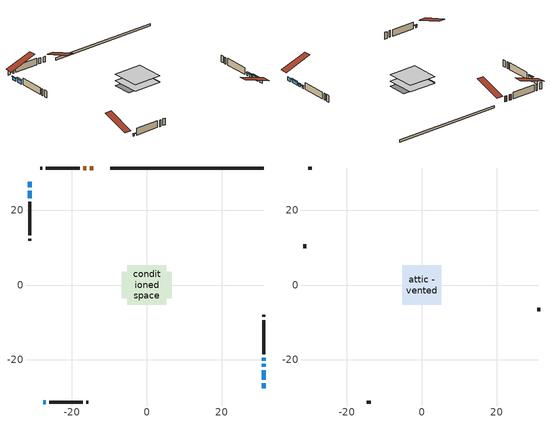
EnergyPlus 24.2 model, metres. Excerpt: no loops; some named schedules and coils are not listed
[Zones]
conditioned space
 floor adiabatic (Floor2 construction): -4.87,-4.87 -4.87,4.87 4.87,4.87 4.87,-4.87 z0.36
 floor adiabatic (AdiabaticFloorConstruction): -5.25,-5.25 -5.25,5.25 5.25,5.25 5.25,-5.25 z0.36
 floor foundation (Slab1 construction): -6.72,-3.53 -6.72,3.53 6.72,3.53 6.72,-3.53 z-0.48
 wall outside (AdiabaticWallConstruction 1): -14.33,31.23 -15.2,31.23 / -16.13,31.23 -16.97,31.23 z0.36:2.39
 wall outside (AdiabaticWallConstruction): 31.23,-27.6 31.23,-26.26 z0.36:1.58; 31.23,-25.34 31.23,-22.8 z0.36:1.66; 31.23,-21.87 31.23,-21.08 z0.36:1.33; 31.23,-20.16 31.23,-19.39 z0.36:1.2; -27.6,-31.23 -26.99,-31.23 z0.36:1.12; -31.23,27.6 -31.23,26.03 z0.36:1.38; -31.23,25.1 -31.23,23.2 z0.36:1.83
 wall outside (Wall1 construction): -17.9,31.23 -26.92,31.23 / -26.06,-31.23 -17.04,-31.23 / -31.23,22.27 -31.23,13.25 / 31.23,-18.46 31.23,-9.44 z0.36:2.8
 wall outside (Wall2 construction): -27.85,31.23 -28.36,31.23 / -16.11,-31.23 -15.6,-31.23 / -31.23,12.32 -31.23,11.81 / 31.23,-8.51 31.23,-8 z0.36:2.8
 wall foundation (FoundationWall1 construction): 31.23,31.23 -9.78,31.23 z-0.48:0.36
 window (WindowConstruction 6): 31.23,-27.6 31.23,-26.27 z0.36:1.58
 window (WindowConstruction): 31.23,-25.34 31.23,-22.8 z0.36:1.66
 window (WindowConstruction 1): 31.23,-21.87 31.23,-21.08 z0.36:1.33
 window (WindowConstruction 2): 31.23,-20.15 31.23,-19.39 z0.36:1.2
 window (WindowConstruction 3): -27.6,-31.23 -26.99,-31.23 z0.36:1.12
 window (WindowConstruction 4): -31.23,27.6 -31.23,26.03 z0.36:1.37
 window (WindowConstruction 5): -31.23,25.1 -31.23,23.2 z0.36:1.83
 door (Door): -14.33,31.23 -15.2,31.23 z0.36:2.39
 door (Door 1): -16.13,31.23 -16.97,31.23 z0.36:2.39
 ceiling adiabatic (AdiabaticFloorConstruction): 5.25,-5.25 5.25,5.25 -5.25,5.25 -5.25,-5.25 z0.36
attic - vented
 floor to conditioned space (Floor1 construction Reversed): -5.25,-5.25 -5.25,5.25 5.25,5.25 5.25,-5.25 z2.8
 wall outside (Wall3 construction): -29.29,31.23 -30.3,31.23 / -14.67,-31.23 -13.67,-31.23 / -31.23,10.88 -31.23,9.87 / 31.23,-7.07 31.23,-6.07 z0.36:2.8
 roof outside (Roof1 construction): -13.4,31.23,2.8 -13.4,21,6.21 -10.7,21,6.21 -10.7,31.23,2.8; -28.53,-31.23,2.8 -28.53,-21,6.21 -31.23,-21,6.21 -31.23,-31.23,2.8; -31.23,28.53,2.8 -21,28.53,6.21 -21,31.23,6.21 -31.23,31.23,2.8; 31.23,-28.53,2.8 21,-28.53,6.21 21,-31.23,6.21 31.23,-31.23,2.8
shading: 31.23,-22.6 31.23,-25.54 31.64,-25.54 31.64,-22.6 z1.86; 31.23,-20.88 31.23,-22.07 31.64,-22.07 31.64,-20.88 z1.53; 31.23,-19.19 31.23,-20.35 31.64,-20.35 31.64,-19.19 z1.4; -26.79,-31.23 -27.8,-31.23 -27.8,-31.64 -26.79,-31.64 z1.32; -31.23,25.83 -31.23,27.8 -31.64,27.8 -31.64,25.83 z1.58; -31.23,22.99 -31.23,25.3 -31.64,25.3 -31.64,22.99 z2.03
[Building]
Building 1: Terrain=Suburbs
[Site:Location]
Erieau AUT_ON: Latitude {deg}=42.25; Longitude {deg}=-81.9; Time Zone {hr}=-5; Elevation {m}=178; Keep Site Location Information=Yes
[Site:GroundTemperature:Shallow]
5.2292, 3.30147, 3.1471, 4.0619, 7.73432, 11.3896, 14.5586, 16.5661, 16.7366, 15.1039, 12.0157, 8.47254
[Site:WaterMainsTemperature]
Calculation Method=Schedule; Temperature Schedule=mains temperature schedule
[Material] Roughness=Rough; Thermal Absorptance=0.9
Name | Thickness {m} | Conductivity {W/m-K} | Density {kg/m3} | Specific Heat {J/kg-K} | Solar Absorptance | Visible Absorptance
asphalt or fiberglass shingles | 0.00635 | 0.162714 | 1121.4 | 1465.45 | 0.4 | 0.4
ceiling loosefill ins | 0.0846667 | 0.0480833 | 16.02 | 1046.75 | 0.7 | 0.7
ceiling stud and cavity | 0.1397 | 0.666682 | 65.682 | 1177.47 | 0.7 | 0.7
concrete 4.0 in. | 0.1016 | 1.803125 | 2242.8 | 837.4 | 0.7 | 0.7
concrete 8.0 in. | 0.2032 | 1.803125 | 2242.8 | 837.4 | 0.7 | 0.7
door material | 0.04445 | 0.053851 | 512.64 | 1214.23 | 0.7 | 0.7
exterior vertical ins | 0.00202101 | 0.029427 | 32.04 | 1214.23 | 0.7 | 0.7
floor covering | 0.0127 | 9.015625 | 54.468 | 1339.84 | 0.6 | 0.6
floor covering 1 | 0.0127 | 0.0433444 | 54.468 | 1339.84 | 0.6 | 0.6
floor rigid ins; wall rigid ins | 0.512978 | 0.029427 | 32.04 | 1214.23 | 0.7 | 0.7
floor stud and cavity | 0.0889 | 0.340671 | 50.32683 | 1063.81 | 0.7 | 0.7
floor stud and cavity 1 | 0.1397 | 1.75129 | 37.0049 | 1207.88 | 0.7 | 0.7
furniture material conditioned space 1 | 0.1524 | 0.115458 | 640.8 | 1214.23 | 0.6 | 0.6
gypsum board | 0.0127 | 0.160291 | 801 | 837.4 | 0.6 | 0.6
gypsum board 1 | 0.0127 | 0.160291 | 801 | 837.4 | 0.7 | 0.7
osb sheathing 0.5 in. | 0.0127 | 0.115458 | 512.64 | 1214.23 | 0.7 | 0.7
osb sheathing 0.75 in. | 0.01905 | 0.115458 | 512.64 | 1214.23 | 0.7 | 0.7
wall stud and cavity | 0.1397 | 0.09367 | 139.0536 | 1170.24 | 0.7 | 0.7
wall stud and cavity 1 | 0.1397 | 0.130064 | 139.0536 | 1170.24 | 0.7 | 0.7
wall stud and cavity 2 | 0.0889 | 6.1454 | 50.32683 | 1063.81 | 0.6 | 0.6
wall stud and cavity 3 | 0.0889 | 0.380278 | 52.3479 | 1209.89 | 0.7 | 0.7
wall stud and cavity 4 | 0.0889 | 0.391764 | 83.0341 | 1211.67 | 0.7 | 0.7
wood siding | 0.0254 | 0.102417 | 544.68 | 1172.36 | 0.4 | 0.4
wood siding 1 | 0.00254 | 0.102417 | 544.68 | 1172.36 | 0.4 | 0.4
wood siding 2; wood siding 3 | 0.0254 | 0.102417 | 544.68 | 1172.36 | 0.7 | 0.7
[WindowMaterial:SimpleGlazingSystem]
Name | U-Factor {W/m2-K} | Solar Heat Gain Coefficient
WindowMaterial | 2.89237 | 0.69
WindowMaterial 1 | 2.95653 | 0.63
WindowMaterial 2 | 2.96619 | 0.62
WindowMaterial 3 | 2.98776 | 0.6
WindowMaterial 4 | 2.95426 | 0.63
WindowMaterial 5 | 2.89408 | 0.69
WindowMaterial 6 | 2.98038 | 0.61
[Construction]
AdiabaticFloorConstruction: floor stud and cavity 1, floor rigid ins, osb sheathing 0.75 in., floor covering 1
AdiabaticWallConstruction: wood siding 2, wall rigid ins, wall stud and cavity 3, gypsum board
AdiabaticWallConstruction 1: wood siding 3, wall rigid ins, wall stud and cavity 3, gypsum board
Door; Door 1: door material
Floor1 construction Reversed: gypsum board, ceiling stud and cavity, ceiling loosefill ins
Floor2 construction: floor stud and cavity, floor covering
FoundationWall1 construction: concrete 8.0 in., gypsum board 1
furniture construction conditioned space 1: furniture material conditioned space 1
PartitionWallConstruction: gypsum board, wall stud and cavity 4, gypsum board
Roof1 construction: asphalt or fiberglass shingles
Slab1 construction: concrete 4.0 in.
Wall1 construction: wood siding, osb sheathing 0.5 in., wall stud and cavity, gypsum board
Wall2 construction: wood siding, osb sheathing 0.5 in., wall stud and cavity 1, gypsum board
Wall3 construction: wood siding 1, wall stud and cavity 2
WindowConstruction: WindowMaterial
WindowConstruction 1: WindowMaterial 1
WindowConstruction 2: WindowMaterial 2
WindowConstruction 3: WindowMaterial 3
WindowConstruction 4: WindowMaterial 4
WindowConstruction 5: WindowMaterial 5
WindowConstruction 6: WindowMaterial 6
[Zone] Multiplier=1; Part of Total Floor Area=Yes
Name | Volume {m3}
attic - vented | 61.0371
conditioned space | 268.9
[Space]
Name | Zone | Volume {m3}
attic - vented 1 | attic - vented | 61.0371
conditioned space 1 | conditioned space | 268.9
[ZoneInfiltration:EffectiveLeakageArea]
infil attic - vented 1: Zone or Space=attic - vented 1; Schedule=Always On Discrete; Effective Air Leakage Area {cm2}=5293.44; Stack Coefficient=0.000406651; Wind Coefficient=1.36248e-05
[ZoneMixing]
whole house fan mix: Zone or Space=attic - vented; Schedule=Always On Continuous; Design Flow Rate Calculation Method=Flow/Zone; Design Flow Rate {m3/s}=0; Source Zone or Space=conditioned space
[SurfaceProperty:ExposedFoundationPerimeter]
Slab1: Exposed Perimeter Calculation Method=TotalExposedPerimeter; Total Exposed Perimeter {m}=41.002
[InternalMass] Zone or ZoneList=conditioned space; Space or SpaceList=conditioned space 1
Name | Construction | Surface Area {m2}
furniture mass conditioned space 1 | furniture construction conditioned space 1 | 119.992
partition wall mass | PartitionWallConstruction | 205.14
[Lights]
interior lighting: Zone or ZoneList or Space or SpaceList=conditioned space 1; Schedule=interior lighting schedule; Design Level Calculation Method=LightingLevel; Lighting Level {W}=343.2; Return Air Fraction=0; Fraction Radiant=0.6; Fraction Visible=0.2; Fraction Replaceable=1
[People]
occupants: Zone or ZoneList or Space or SpaceList=conditioned space 1; Number of People Schedule=occupants schedule; Number of People Calculation Method=People; Number of People=3; Fraction Radiant=0.314171; Sensible Heat Fraction=0.56303; Activity Level Schedule=occupants activity schedule; Carbon Dioxide Generation Rate {m3/s-W}=0; Enable ASHRAE 55 Comfort Warnings=No; Mean Radiant Temperature Calculation Type=EnclosureAveraged
[ElectricEquipment] Zone or ZoneList or Space or SpaceList=conditioned space 1; Design Level Calculation Method=EquipmentLevel
Name | Schedule | Design Level {W} | Fraction Latent | Fraction Radiant | Fraction Lost
clothes dryer | clothes dryer schedule | 140.772 | 0.015 | 0.081 | 0.85
clothes washer | clothes washer schedule | 32.1985 | 0.03 | 0.162 | 0.7
cooking range | cooking range schedule | 215.147 | 0.08 | 0.432 | 0.2
dishwasher | dishwasher schedule | 66.8632 | 0.3 | 0.18 | 0.4
fridge | fridge schedule | 72.9452 | 0 | 0.6 | 0
mech vent bath fan 0 | mech vent bath fan 0 schedule | 50.2 | 0 | 0 | 1
mech vent house fan | mech vent house fan schedule | 0 | 0 | 0 | 1
mech vent house fan cfis | mech vent house fan cfis schedule | 0 | 0 | 0 | 0
misc plug loads | misc plug loads schedule | 494.7 | 0.045 | 0.513 | 0.1
whole house fan | Always On Discrete | 0 | 0 | 0 | 1
[OtherEquipment] Zone or ZoneList or Space or SpaceList=conditioned space 1; Design Level Calculation Method=EquipmentLevel
Name | Fuel Type | Schedule | Design Level {W} | Fraction Latent | Fraction Radiant | Fraction Lost
clothes dryer 1 | Electricity | clothes dryer schedule | 0 | 0.015 | 0.081 | 0.85
cooking range 1 | Electricity | cooking range schedule | 0 | 0.08 | 0.432 | 0.2
general water use latent | None | general water use schedule | 62.594 | 1 | 0 | 0
general water use sensible | None | general water use schedule | -61.6891 | 0 | 0.6 | 0
mech vent house fan latent load | None | Always On Discrete | 0 | 1 | 0 | 0
mech vent house fan sensible load | None | Always On Discrete | 0 | 0 | 0 | 0
water heater energy adjustment1 | Electricity | Always On Discrete | 0.01 | 0 | 0 | 1
[ZoneInfiltration:DesignFlowRate] Zone or ZoneList or Space or SpaceList=conditioned space 1; Schedule=Always On Discrete; Design Flow Rate Calculation Method=Flow/Zone; Design Flow Rate {m3/s}=0
infil flow; natural vent flow; whole house fan flow
[ZoneControl:Thermostat]
conditioned space Thermostat: Zone or ZoneList=conditioned space; Control Type Schedule=conditioned space Thermostat Schedule; Control 1=conditioned space temperature setpoint; Temperature Difference Between Cutout And Setpoint {deltaC}=0
[ThermostatSetpoint:DualSetpoint]
conditioned space temperature setpoint: Heating Setpoint Temperature Schedule=heating setpoint; Cooling Setpoint Temperature Schedule=cooling setpoint
[AirLoopHVAC:UnitarySystem]
unit heater unitary system: Control Type=Load; Controlling Zone or Thermostat Location=conditioned space; Dehumidification Control Type=None; Availability Schedule=Always On Discrete; Supply Fan=unit heater supply fan; Fan Placement=BlowThrough; Supply Air Fan Operating Mode Schedule=unit heater auto fan schedule; Heating Coil=unit heater htg coil; DX Heating Coil Sizing Ratio=1; Use DOAS DX Cooling Coil=No; Minimum Supply Air Temperature {C}=2; Latent Load Control=SensibleOnlyLoadControl; Cooling Supply Air Flow Rate Method=None; Heating Supply Air Flow Rate Method=SupplyAirFlowRate; Heating Supply Air Flow Rate {m3/s}=0.619667; No Load Supply Air Flow Rate Method=SupplyAirFlowRate; No Load Supply Air Flow Rate {m3/s}=0; No Load Supply Air Flow Rate Control Set To Low Speed=Yes; Maximum Supply Air Temperature {C}=48.8889; Maximum Outdoor Dry-Bulb Temperature for Supplemental Heater Operation {C}=21; Ancillary On-Cycle Electric Power {W}=0; Ancillary Off-Cycle Electric Power {W}=0
[Zone equipment]
conditioned space: unit heater unitary system
[Foundation:Kiva]
Foundation Kiva 1: Initial Indoor Air Temperature {C}=18; Wall Height Above Grade {m}=0.359999; Wall Depth Below Slab {m}=0.2032; Custom Block Material Name 1=exterior vertical ins; Custom Block Depth 1 {m}=0.839998; Custom Block X Position 1 {m}=0.2159; Custom Block Z Position 1 {m}=0
[Foundation:Kiva:Settings]
Soil Conductivity {W/m-K}=0.849921; Soil Density {kg/m3}=1842.3; Soil Specific Heat {J/kg-K}=418.7; Ground Solar Absorptivity=0.9; Ground Thermal Absorptivity=0.9; Ground Surface Roughness {m}=0.03; Far-Field Width {m}=40; Deep-Ground Boundary Condition=ZeroFlux; Deep-Ground Depth {m}=40; Minimum Cell Dimension {m}=0.2; Maximum Cell Growth Coefficient=3; Simulation Timestep=Timestep
[Exterior:Lights]
exterior lighting: Schedule=exterior lighting schedule; Design Level {W}=75.6
[EnergyManagementSystem:Sensor] Output:Variable or Output:Meter Index Key=conditioned space
Name | Output:Variable or Output:Meter
conditioned_space_clg_unmet_s | Zone Cooling Setpoint Not Met Time
conditioned_space_htg_unmet_s | Zone Heating Setpoint Not Met Time
fridge_tin_s; tin_s; tin_s_1 | Zone Mean Air Temperature
tout_s | Zone Outdoor Air Drybulb Temperature
win_s | Zone Air Humidity Ratio
[Schedule:Constant]
Name | Hourly Value
Always On Continuous; mech vent house fan schedule; mech vent house fan cfis schedule; Always On Discrete | 1
occupants activity schedule | 117.228
fridge schedule; unit heater auto fan schedule | 0
[Schedule:Week:Daily]
interior lighting schedule Week Rule - Jan1-Jan27: interior lighting schedule day, interior lighting schedule day, interior lighting schedule day, interior lighting schedule day, interior lighting schedule day, interior lighting schedule day, interior lighting schedule day, interior lighting schedule default day, interior lighting schedule default day, interior lighting schedule default day, interior lighting schedule default day, interior lighting schedule default day
interior lighting schedule Week Rule - Jan28-Feb3: interior lighting schedule day, interior lighting schedule day, interior lighting schedule day, interior lighting schedule day, interior lighting schedule day 1, interior lighting schedule day 1, interior lighting schedule day 1, interior lighting schedule default day, interior lighting schedule default day, interior lighting schedule default day, interior lighting schedule default day, interior lighting schedule default day
interior lighting schedule Week Rule - Feb4-Feb24: interior lighting schedule day 1, interior lighting schedule day 1, interior lighting schedule day 1, interior lighting schedule day 1, interior lighting schedule day 1, interior lighting schedule day 1, interior lighting schedule day 1, interior lighting schedule default day, interior lighting schedule default day, interior lighting schedule default day, interior lighting schedule default day, interior lighting schedule default day
interior lighting schedule Week Rule - Feb25-Mar3: interior lighting schedule day 1, interior lighting schedule day 1, interior lighting schedule day 1, interior lighting schedule day 1, interior lighting schedule day 2, interior lighting schedule day 2, interior lighting schedule day 2, interior lighting schedule default day, interior lighting schedule default day, interior lighting schedule default day, interior lighting schedule default day, interior lighting schedule default day
interior lighting schedule Week Rule - Mar4-Mar31: interior lighting schedule day 2, interior lighting schedule day 2, interior lighting schedule day 2, interior lighting schedule day 2, interior lighting schedule day 2, interior lighting schedule day 2, interior lighting schedule day 2, interior lighting schedule default day, interior lighting schedule default day, interior lighting schedule default day, interior lighting schedule default day, interior lighting schedule default day
interior lighting schedule Week Rule - Apr1-Apr28: interior lighting schedule day 3, interior lighting schedule day 3, interior lighting schedule day 3, interior lighting schedule day 3, interior lighting schedule day 3, interior lighting schedule day 3, interior lighting schedule day 3, interior lighting schedule default day, interior lighting schedule default day, interior lighting schedule default day, interior lighting schedule default day, interior lighting schedule default day
interior lighting schedule Week Rule - Apr29-May5: interior lighting schedule day 3, interior lighting schedule day 3, interior lighting schedule day 4, interior lighting schedule day 4, interior lighting schedule day 4, interior lighting schedule day 4, interior lighting schedule day 4, interior lighting schedule default day, interior lighting schedule default day, interior lighting schedule default day, interior lighting schedule default day, interior lighting schedule default day
interior lighting schedule Week Rule - May6-May26: interior lighting schedule day 4, interior lighting schedule day 4, interior lighting schedule day 4, interior lighting schedule day 4, interior lighting schedule day 4, interior lighting schedule day 4, interior lighting schedule day 4, interior lighting schedule default day, interior lighting schedule default day, interior lighting schedule default day, interior lighting schedule default day, interior lighting schedule default day
interior lighting schedule Week Rule - May27-Jun2: interior lighting schedule day 4, interior lighting schedule day 4, interior lighting schedule day 4, interior lighting schedule day 4, interior lighting schedule day 4, interior lighting schedule day 5, interior lighting schedule day 5, interior lighting schedule default day, interior lighting schedule default day, interior lighting schedule default day, interior lighting schedule default day, interior lighting schedule default day
interior lighting schedule Week Rule - Jun3-Jun30: interior lighting schedule day 5, interior lighting schedule day 5, interior lighting schedule day 5, interior lighting schedule day 5, interior lighting schedule day 5, interior lighting schedule day 5, interior lighting schedule day 5, interior lighting schedule default day, interior lighting schedule default day, interior lighting schedule default day, interior lighting schedule default day, interior lighting schedule default day
interior lighting schedule Week Rule - Jul1-Jul28: interior lighting schedule day 6, interior lighting schedule day 6, interior lighting schedule day 6, interior lighting schedule day 6, interior lighting schedule day 6, interior lighting schedule day 6, interior lighting schedule day 6, interior lighting schedule default day, interior lighting schedule default day, interior lighting schedule default day, interior lighting schedule default day, interior lighting schedule default day
interior lighting schedule Week Rule - Jul29-Aug4: interior lighting schedule day 6, interior lighting schedule day 6, interior lighting schedule day 6, interior lighting schedule day 7, interior lighting schedule day 7, interior lighting schedule day 7, interior lighting schedule day 7, interior lighting schedule default day, interior lighting schedule default day, interior lighting schedule default day, interior lighting schedule default day, interior lighting schedule default day
interior lighting schedule Week Rule - Aug5-Aug25: interior lighting schedule day 7, interior lighting schedule day 7, interior lighting schedule day 7, interior lighting schedule day 7, interior lighting schedule day 7, interior lighting schedule day 7, interior lighting schedule day 7, interior lighting schedule default day, interior lighting schedule default day, interior lighting schedule default day, interior lighting schedule default day, interior lighting schedule default day
interior lighting schedule Week Rule - Aug26-Sep1: interior lighting schedule day 7, interior lighting schedule day 7, interior lighting schedule day 7, interior lighting schedule day 7, interior lighting schedule day 7, interior lighting schedule day 7, interior lighting schedule day 8, interior lighting schedule default day, interior lighting schedule default day, interior lighting schedule default day, interior lighting schedule default day, interior lighting schedule default day
interior lighting schedule Week Rule - Sep2-Sep29: interior lighting schedule day 8, interior lighting schedule day 8, interior lighting schedule day 8, interior lighting schedule day 8, interior lighting schedule day 8, interior lighting schedule day 8, interior lighting schedule day 8, interior lighting schedule default day, interior lighting schedule default day, interior lighting schedule default day, interior lighting schedule default day, interior lighting schedule default day
interior lighting schedule Week Rule - Sep30-Oct6: interior lighting schedule day 8, interior lighting schedule day 9, interior lighting schedule day 9, interior lighting schedule day 9, interior lighting schedule day 9, interior lighting schedule day 9, interior lighting schedule day 9, interior lighting schedule default day, interior lighting schedule default day, interior lighting schedule default day, interior lighting schedule default day, interior lighting schedule default day
interior lighting schedule Week Rule - Oct7-Oct27: interior lighting schedule day 9, interior lighting schedule day 9, interior lighting schedule day 9, interior lighting schedule day 9, interior lighting schedule day 9, interior lighting schedule day 9, interior lighting schedule day 9, interior lighting schedule default day, interior lighting schedule default day, interior lighting schedule default day, interior lighting schedule default day, interior lighting schedule default day
interior lighting schedule Week Rule - Oct28-Nov3: interior lighting schedule day 9, interior lighting schedule day 9, interior lighting schedule day 9, interior lighting schedule day 9, interior lighting schedule day 10, interior lighting schedule day 10, interior lighting schedule day 10, interior lighting schedule default day, interior lighting schedule default day, interior lighting schedule default day, interior lighting schedule default day, interior lighting schedule default day
interior lighting schedule Week Rule - Nov4-Nov24: interior lighting schedule day 10, interior lighting schedule day 10, interior lighting schedule day 10, interior lighting schedule day 10, interior lighting schedule day 10, interior lighting schedule day 10, interior lighting schedule day 10, interior lighting schedule default day, interior lighting schedule default day, interior lighting schedule default day, interior lighting schedule default day, interior lighting schedule default day
interior lighting schedule Week Rule - Nov25-Dec1: interior lighting schedule day 10, interior lighting schedule day 10, interior lighting schedule day 10, interior lighting schedule day 10, interior lighting schedule day 10, interior lighting schedule day 10, interior lighting schedule day 11, interior lighting schedule default day, interior lighting schedule default day, interior lighting schedule default day, interior lighting schedule default day, interior lighting schedule default day
interior lighting schedule Week Rule - Dec2-Dec31: interior lighting schedule day 11, interior lighting schedule day 11, interior lighting schedule day 11, interior lighting schedule day 11, interior lighting schedule day 11, interior lighting schedule day 11, interior lighting schedule day 11, interior lighting schedule default day, interior lighting schedule default day, interior lighting schedule default day, interior lighting schedule default day, interior lighting schedule default day
occupants schedule Week Rule - Jan1-Dec31: occupants schedule day, occupants schedule day, occupants schedule day, occupants schedule day, occupants schedule day, occupants schedule day, occupants schedule day, occupants schedule default day, occupants schedule default day, occupants schedule default day, occupants schedule default day, occupants schedule default day
clothes dryer schedule Week Rule - Jan1-Dec31: clothes dryer schedule day, clothes dryer schedule day, clothes dryer schedule day, clothes dryer schedule day, clothes dryer schedule day, clothes dryer schedule day, clothes dryer schedule day, clothes dryer schedule default day, clothes dryer schedule default day, clothes dryer schedule default day, clothes dryer schedule default day, clothes dryer schedule default day
clothes washer schedule Week Rule - Jan1-Dec31: clothes washer schedule day, clothes washer schedule day, clothes washer schedule day, clothes washer schedule day, clothes washer schedule day, clothes washer schedule day, clothes washer schedule day, clothes washer schedule default day, clothes washer schedule default day, clothes washer schedule default day, clothes washer schedule default day, clothes washer schedule default day
cooking range schedule Week Rule - Jan1-Dec31: cooking range schedule day, cooking range schedule day, cooking range schedule day, cooking range schedule day, cooking range schedule day, cooking range schedule day, cooking range schedule day, cooking range schedule default day, cooking range schedule default day, cooking range schedule default day, cooking range schedule default day, cooking range schedule default day
dishwasher schedule Week Rule - Jan1-Dec31: dishwasher schedule day, dishwasher schedule day, dishwasher schedule day, dishwasher schedule day, dishwasher schedule day, dishwasher schedule day, dishwasher schedule day, dishwasher schedule default day, dishwasher schedule default day, dishwasher schedule default day, dishwasher schedule default day, dishwasher schedule default day
mech vent bath fan 0 schedule Week Rule - Jan1-Dec31: mech vent bath fan 0 schedule day, mech vent bath fan 0 schedule day, mech vent bath fan 0 schedule day, mech vent bath fan 0 schedule day, mech vent bath fan 0 schedule day, mech vent bath fan 0 schedule day, mech vent bath fan 0 schedule day, mech vent bath fan 0 schedule default day, mech vent bath fan 0 schedule default day, mech vent bath fan 0 schedule default day, mech vent bath fan 0 schedule default day, mech vent bath fan 0 schedule default day
misc plug loads schedule Week Rule - Jan1-Dec31: misc plug loads schedule day, misc plug loads schedule day, misc plug loads schedule day, misc plug loads schedule day, misc plug loads schedule day, misc plug loads schedule day, misc plug loads schedule day, misc plug loads schedule default day, misc plug loads schedule default day, misc plug loads schedule default day, misc plug loads schedule default day, misc plug loads schedule default day
general water use schedule Week Rule - Jan1-Dec31: general water use schedule day, general water use schedule day, general water use schedule day, general water use schedule day, general water use schedule day, general water use schedule day, general water use schedule day, general water use schedule default day, general water use schedule default day, general water use schedule default day, general water use schedule default day, general water use schedule default day
exterior lighting schedule Week Rule - Jan1-Jan27: exterior lighting schedule day, exterior lighting schedule day, exterior lighting schedule day, exterior lighting schedule day, exterior lighting schedule day, exterior lighting schedule day, exterior lighting schedule day, exterior lighting schedule default day, exterior lighting schedule default day, exterior lighting schedule default day, exterior lighting schedule default day, exterior lighting schedule default day
exterior lighting schedule Week Rule - Jan28-Feb3: exterior lighting schedule day, exterior lighting schedule day, exterior lighting schedule day, exterior lighting schedule day, exterior lighting schedule day 1, exterior lighting schedule day 1, exterior lighting schedule day 1, exterior lighting schedule default day, exterior lighting schedule default day, exterior lighting schedule default day, exterior lighting schedule default day, exterior lighting schedule default day
exterior lighting schedule Week Rule - Feb4-Feb24: exterior lighting schedule day 1, exterior lighting schedule day 1, exterior lighting schedule day 1, exterior lighting schedule day 1, exterior lighting schedule day 1, exterior lighting schedule day 1, exterior lighting schedule day 1, exterior lighting schedule default day, exterior lighting schedule default day, exterior lighting schedule default day, exterior lighting schedule default day, exterior lighting schedule default day
exterior lighting schedule Week Rule - Feb25-Mar3: exterior lighting schedule day 1, exterior lighting schedule day 1, exterior lighting schedule day 1, exterior lighting schedule day 1, exterior lighting schedule day 2, exterior lighting schedule day 2, exterior lighting schedule day 2, exterior lighting schedule default day, exterior lighting schedule default day, exterior lighting schedule default day, exterior lighting schedule default day, exterior lighting schedule default day
exterior lighting schedule Week Rule - Mar4-Mar31: exterior lighting schedule day 2, exterior lighting schedule day 2, exterior lighting schedule day 2, exterior lighting schedule day 2, exterior lighting schedule day 2, exterior lighting schedule day 2, exterior lighting schedule day 2, exterior lighting schedule default day, exterior lighting schedule default day, exterior lighting schedule default day, exterior lighting schedule default day, exterior lighting schedule default day
exterior lighting schedule Week Rule - Apr1-Apr28: exterior lighting schedule day 3, exterior lighting schedule day 3, exterior lighting schedule day 3, exterior lighting schedule day 3, exterior lighting schedule day 3, exterior lighting schedule day 3, exterior lighting schedule day 3, exterior lighting schedule default day, exterior lighting schedule default day, exterior lighting schedule default day, exterior lighting schedule default day, exterior lighting schedule default day
exterior lighting schedule Week Rule - Apr29-May5: exterior lighting schedule day 3, exterior lighting schedule day 3, exterior lighting schedule day 4, exterior lighting schedule day 4, exterior lighting schedule day 4, exterior lighting schedule day 4, exterior lighting schedule day 4, exterior lighting schedule default day, exterior lighting schedule default day, exterior lighting schedule default day, exterior lighting schedule default day, exterior lighting schedule default day
exterior lighting schedule Week Rule - May6-May26: exterior lighting schedule day 4, exterior lighting schedule day 4, exterior lighting schedule day 4, exterior lighting schedule day 4, exterior lighting schedule day 4, exterior lighting schedule day 4, exterior lighting schedule day 4, exterior lighting schedule default day, exterior lighting schedule default day, exterior lighting schedule default day, exterior lighting schedule default day, exterior lighting schedule default day
exterior lighting schedule Week Rule - May27-Jun2: exterior lighting schedule day 4, exterior lighting schedule day 4, exterior lighting schedule day 4, exterior lighting schedule day 4, exterior lighting schedule day 4, exterior lighting schedule day 5, exterior lighting schedule day 5, exterior lighting schedule default day, exterior lighting schedule default day, exterior lighting schedule default day, exterior lighting schedule default day, exterior lighting schedule default day
exterior lighting schedule Week Rule - Jun3-Jun30: exterior lighting schedule day 5, exterior lighting schedule day 5, exterior lighting schedule day 5, exterior lighting schedule day 5, exterior lighting schedule day 5, exterior lighting schedule day 5, exterior lighting schedule day 5, exterior lighting schedule default day, exterior lighting schedule default day, exterior lighting schedule default day, exterior lighting schedule default day, exterior lighting schedule default day
exterior lighting schedule Week Rule - Jul1-Jul28: exterior lighting schedule day 6, exterior lighting schedule day 6, exterior lighting schedule day 6, exterior lighting schedule day 6, exterior lighting schedule day 6, exterior lighting schedule day 6, exterior lighting schedule day 6, exterior lighting schedule default day, exterior lighting schedule default day, exterior lighting schedule default day, exterior lighting schedule default day, exterior lighting schedule default day
exterior lighting schedule Week Rule - Jul29-Aug4: exterior lighting schedule day 6, exterior lighting schedule day 6, exterior lighting schedule day 6, exterior lighting schedule day 7, exterior lighting schedule day 7, exterior lighting schedule day 7, exterior lighting schedule day 7, exterior lighting schedule default day, exterior lighting schedule default day, exterior lighting schedule default day, exterior lighting schedule default day, exterior lighting schedule default day
exterior lighting schedule Week Rule - Aug5-Aug25: exterior lighting schedule day 7, exterior lighting schedule day 7, exterior lighting schedule day 7, exterior lighting schedule day 7, exterior lighting schedule day 7, exterior lighting schedule day 7, exterior lighting schedule day 7, exterior lighting schedule default day, exterior lighting schedule default day, exterior lighting schedule default day, exterior lighting schedule default day, exterior lighting schedule default day
exterior lighting schedule Week Rule - Aug26-Sep1: exterior lighting schedule day 7, exterior lighting schedule day 7, exterior lighting schedule day 7, exterior lighting schedule day 7, exterior lighting schedule day 7, exterior lighting schedule day 7, exterior lighting schedule day 8, exterior lighting schedule default day, exterior lighting schedule default day, exterior lighting schedule default day, exterior lighting schedule default day, exterior lighting schedule default day
exterior lighting schedule Week Rule - Sep2-Sep29: exterior lighting schedule day 8, exterior lighting schedule day 8, exterior lighting schedule day 8, exterior lighting schedule day 8, exterior lighting schedule day 8, exterior lighting schedule day 8, exterior lighting schedule day 8, exterior lighting schedule default day, exterior lighting schedule default day, exterior lighting schedule default day, exterior lighting schedule default day, exterior lighting schedule default day
exterior lighting schedule Week Rule - Sep30-Oct6: exterior lighting schedule day 8, exterior lighting schedule day 9, exterior lighting schedule day 9, exterior lighting schedule day 9, exterior lighting schedule day 9, exterior lighting schedule day 9, exterior lighting schedule day 9, exterior lighting schedule default day, exterior lighting schedule default day, exterior lighting schedule default day, exterior lighting schedule default day, exterior lighting schedule default day
exterior lighting schedule Week Rule - Oct7-Oct27: exterior lighting schedule day 9, exterior lighting schedule day 9, exterior lighting schedule day 9, exterior lighting schedule day 9, exterior lighting schedule day 9, exterior lighting schedule day 9, exterior lighting schedule day 9, exterior lighting schedule default day, exterior lighting schedule default day, exterior lighting schedule default day, exterior lighting schedule default day, exterior lighting schedule default day
exterior lighting schedule Week Rule - Oct28-Nov3: exterior lighting schedule day 9, exterior lighting schedule day 9, exterior lighting schedule day 9, exterior lighting schedule day 9, exterior lighting schedule day 10, exterior lighting schedule day 10, exterior lighting schedule day 10, exterior lighting schedule default day, exterior lighting schedule default day, exterior lighting schedule default day, exterior lighting schedule default day, exterior lighting schedule default day
exterior lighting schedule Week Rule - Nov4-Nov24: exterior lighting schedule day 10, exterior lighting schedule day 10, exterior lighting schedule day 10, exterior lighting schedule day 10, exterior lighting schedule day 10, exterior lighting schedule day 10, exterior lighting schedule day 10, exterior lighting schedule default day, exterior lighting schedule default day, exterior lighting schedule default day, exterior lighting schedule default day, exterior lighting schedule default day
exterior lighting schedule Week Rule - Nov25-Dec1: exterior lighting schedule day 10, exterior lighting schedule day 10, exterior lighting schedule day 10, exterior lighting schedule day 10, exterior lighting schedule day 10, exterior lighting schedule day 10, exterior lighting schedule day 11, exterior lighting schedule default day, exterior lighting schedule default day, exterior lighting schedule default day, exterior lighting schedule default day, exterior lighting schedule default day
[Schedule:Year]
interior lighting schedule: interior lighting schedule Week Rule - Jan1-Jan27, 1, 1, 1, 27, interior lighting schedule Week Rule - Jan28-Feb3, 1, 28, 2, 3, interior lighting schedule Week Rule - Feb4-Feb24, 2, 4, 2, 24, interior lighting schedule Week Rule - Feb25-Mar3, 2, 25, 3, 3, interior lighting schedule Week Rule - Mar4-Mar31, 3, 4, 3, 31, interior lighting schedule Week Rule - Apr1-Apr28, 4, 1, 4, 28, interior lighting schedule Week Rule - Apr29-May5, 4, 29, 5, 5, interior lighting schedule Week Rule - May6-May26, 5, 6, 5, 26, interior lighting schedule Week Rule - May27-Jun2, 5, 27, 6, 2, interior lighting schedule Week Rule - Jun3-Jun30, 6, 3, 6, 30, interior lighting schedule Week Rule - Jul1-Jul28, 7, 1, 7, 28, interior lighting schedule Week Rule - Jul29-Aug4, 7, 29, 8, 4, interior lighting schedule Week Rule - Aug5-Aug25, 8, 5, 8, 25, interior lighting schedule Week Rule - Aug26-Sep1, 8, 26, 9, 1, interior lighting schedule Week Rule - Sep2-Sep29, 9, 2, 9, 29, interior lighting schedule Week Rule - Sep30-Oct6, 9, 30, 10, 6, interior lighting schedule Week Rule - Oct7-Oct27, 10, 7, 10, 27, interior lighting schedule Week Rule - Oct28-Nov3, 10, 28, 11, 3, interior lighting schedule Week Rule - Nov4-Nov24, 11, 4, 11, 24, interior lighting schedule Week Rule - Nov25-Dec1, 11, 25, 12, 1, interior lighting schedule Week Rule - Dec2-Dec31, 12, 2, 12, 31
occupants schedule: occupants schedule Week Rule - Jan1-Dec31, 1, 1, 12, 31
clothes dryer schedule: clothes dryer schedule Week Rule - Jan1-Dec31, 1, 1, 12, 31
clothes washer schedule: clothes washer schedule Week Rule - Jan1-Dec31, 1, 1, 12, 31
cooking range schedule: cooking range schedule Week Rule - Jan1-Dec31, 1, 1, 12, 31
dishwasher schedule: dishwasher schedule Week Rule - Jan1-Dec31, 1, 1, 12, 31
mech vent bath fan 0 schedule: mech vent bath fan 0 schedule Week Rule - Jan1-Dec31, 1, 1, 12, 31
misc plug loads schedule: misc plug loads schedule Week Rule - Jan1-Dec31, 1, 1, 12, 31
general water use schedule: general water use schedule Week Rule - Jan1-Dec31, 1, 1, 12, 31
exterior lighting schedule: exterior lighting schedule Week Rule - Jan1-Jan27, 1, 1, 1, 27, exterior lighting schedule Week Rule - Jan28-Feb3, 1, 28, 2, 3, exterior lighting schedule Week Rule - Feb4-Feb24, 2, 4, 2, 24, exterior lighting schedule Week Rule - Feb25-Mar3, 2, 25, 3, 3, exterior lighting schedule Week Rule - Mar4-Mar31, 3, 4, 3, 31, exterior lighting schedule Week Rule - Apr1-Apr28, 4, 1, 4, 28, exterior lighting schedule Week Rule - Apr29-May5, 4, 29, 5, 5, exterior lighting schedule Week Rule - May6-May26, 5, 6, 5, 26, exterior lighting schedule Week Rule - May27-Jun2, 5, 27, 6, 2, exterior lighting schedule Week Rule - Jun3-Jun30, 6, 3, 6, 30, exterior lighting schedule Week Rule - Jul1-Jul28, 7, 1, 7, 28, exterior lighting schedule Week Rule - Jul29-Aug4, 7, 29, 8, 4, exterior lighting schedule Week Rule - Aug5-Aug25, 8, 5, 8, 25, exterior lighting schedule Week Rule - Aug26-Sep1, 8, 26, 9, 1, exterior lighting schedule Week Rule - Sep2-Sep29, 9, 2, 9, 29, exterior lighting schedule Week Rule - Sep30-Oct6, 9, 30, 10, 6, exterior lighting schedule Week Rule - Oct7-Oct27, 10, 7, 10, 27, exterior lighting schedule Week Rule - Oct28-Nov3, 10, 28, 11, 3, exterior lighting schedule Week Rule - Nov4-Nov24, 11, 4, 11, 24, exterior lighting schedule Week Rule - Nov25-Dec1, 11, 25, 12, 1, exterior lighting schedule Week Rule - Dec2-Dec31, 12, 2, 12, 31
[Schedule:Compact]
conditioned space Thermostat Schedule: Through: 12/31, For: AllDays, Until: 24:00, 4
mains temperature schedule: Through: 01/01, For: AllDays, Until: 24:00, 8.89333, Through: 01/02, For: AllDays, Until: 24:00, 8.82722, Through: 01/03, For: AllDays, Until: 24:00, 8.76167, Through: 01/04, For: AllDays, Until: 24:00, 8.69778, Through: 01/05, For: AllDays, Until: 24:00, 8.635, Through: 01/06, For: AllDays, Until: 24:00, 8.57333, Through: 01/07, For: AllDays, Until: 24:00, 8.51333, Through: 01/08, For: AllDays, Until: 24:00, 8.455, Through: 01/09, For: AllDays, Until: 24:00, 8.39778, Through: 01/10, For: AllDays, Until: 24:00, 8.34167, Through: 01/11, For: AllDays, Until: 24:00, 8.28722, Through: 01/12, For: AllDays, Until: 24:00, 8.23444, Through: 01/13, For: AllDays, Until: 24:00, 8.18278, Through: 01/14, For: AllDays, Until: 24:00, 8.13222, Through: 01/15, For: AllDays, Until: 24:00, 8.08389, Through: 01/16, For: AllDays, Until: 24:00, 8.03667, Through: 01/17, For: AllDays, Until: 24:00, 7.99111, Through: 01/18, For: AllDays, Until: 24:00, 7.94667, Through: 01/19, For: AllDays, Until: 24:00, 7.90389, Through: 01/20, For: AllDays, Until: 24:00, 7.86278, Through: 01/21, For: AllDays, Until: 24:00, 7.82333, Through: 01/22, For: AllDays, Until: 24:00, 7.78556, Through: 01/23, For: AllDays, Until: 24:00, 7.74889, Through: 01/24, For: AllDays, Until: 24:00, 7.71444, Through: 01/25, For: AllDays, Until: 24:00, 7.68111, Through: 01/26, For: AllDays, Until: 24:00, 7.64944, Through: 01/27, For: AllDays, Until: 24:00, 7.61944, Through: 01/28, For: AllDays, Until: 24:00, 7.59111, Through: 01/29, For: AllDays, Until: 24:00, 7.56444, Through: 01/30, For: AllDays, Until: 24:00, 7.53944, Through: 01/31, For: AllDays, Until: 24:00, 7.51611, Through: 02/01, For: AllDays, Until: 24:00, 7.49444, Through: 02/02, For: AllDays, Until: 24:00, 7.47389, Through: 02/03, For: AllDays, Until: 24:00, 7.45556, Through: 02/04, For: AllDays, Until: 24:00, 7.43889, Through: 02/05, For: AllDays, Until: 24:00, 7.42389, Through: 02/06, For: AllDays, Until: 24:00, 7.41056, Through: 02/07, For: AllDays, Until: 24:00, 7.39889, Through: 02/08, For: AllDays, Until: 24:00, 7.38833, Through: 02/09, For: AllDays, Until: 24:00, 7.38, Through: 02/10, For: AllDays, Until: 24:00, 7.37389, Through: 02/11, For: AllDays, Until: 24:00, 7.36889, Through: 02/12, For: AllDays, Until: 24:00, 7.36556, Through: 02/13, For: AllDays, Until: 24:00, 7.36389, Through: 02/14, For: AllDays, Until: 24:00, 7.36389, Through: 02/15, For: AllDays, Until: 24:00, 7.36611, Through: 02/16, For: AllDays, Until: 24:00, 7.36944, Through: 02/17, For: AllDays, Until: 24:00, 7.375, Through: 02/18, For: AllDays, Until: 24:00, 7.38167, Through: 02/19, For: AllDays, Until: 24:00, 7.39056, Through: 02/20, For: AllDays, Until: 24:00, 7.40056, Through: 02/21, For: AllDays, Until: 24:00, 7.41278, Through: 02/22, For: AllDays, Until: 24:00, 7.42667, Through: 02/23, For: AllDays, Until: 24:00, 7.44222, Through: 02/24, For: AllDays, Until: 24:00, 7.45889, Through: 02/25, For: AllDays, Until: 24:00, 7.47778, Through: 02/26, For: AllDays, Until: 24:00, 7.49833, Through: 02/27, For: AllDays, Until: 24:00, 7.52056, Through: 02/28, For: AllDays, Until: 24:00, 7.54444, Through: 03/01, For: AllDays, Until: 24:00, 7.56944, Through: 03/02, For: AllDays, Until: 24:00, 7.59667, Through: 03/03, For: AllDays, Until: 24:00, 7.62556, Through: 03/04, For: AllDays, Until: 24:00, 7.65556, Through: 03/05, For: AllDays, Until: 24:00, 7.68778, Through: 03/06, For: AllDays, Until: 24:00, 7.72111, Through: 03/07, For: AllDays, Until: 24:00, 7.75611, Through: 03/08, For: AllDays, Until: 24:00, 7.79278, Through: 03/09, For: AllDays, Until: 24:00, 7.83111, Through: 03/10, For: AllDays, Until: 24:00, 7.87111, Through: 03/11, For: AllDays, Until: 24:00, 7.91222, Through: 03/12, For: AllDays, Until: 24:00, 7.95556, Through: 03/13, For: AllDays, Until: 24:00, 8, Through: 03/14, For: AllDays, Until: 24:00, 8.04556, Through: 03/15, For: AllDays, Until: 24:00, 8.09333, Through: 03/16, For: AllDays, Until: 24:00, 8.14222, Through: 03/17, For: AllDays, Until: 24:00, 8.19278, Through: 03/18, For: AllDays, Until: 24:00, 8.24444, Through: 03/19, For: AllDays, Until: 24:00, 8.29778, Through: 03/20, For: AllDays, Until: 24:00, 8.35278, Through: 03/21, For: AllDays, Until: 24:00, 8.40889, Through: 03/22, For: AllDays, Until: 24:00, 8.46611, Through: 03/23, For: AllDays, Until: 24:00, 8.52556, Through: 03/24, For: AllDays, Until: 24:00, 8.58556, Through: 03/25, For: AllDays, Until: 24:00, 8.64722, Through: 03/26, For: AllDays, Until: 24:00, 8.71, Through: 03/27, For: AllDays, Until: 24:00, 8.77444, Through: 03/28, For: AllDays, Until: 24:00, 8.84, Through: 03/29, For: AllDays, Until: 24:00, 8.90667, Through: 03/30, For: AllDays, Until: 24:00, 8.975, Through: 03/31, For: AllDays, Until: 24:00, 9.04389, Through: 04/01, For: AllDays, Until: 24:00, 9.11444, Through: 04/02, For: AllDays, Until: 24:00, 9.18611, Through: 04/03, For: AllDays, Until: 24:00, 9.25889, Through: 04/04, For: AllDays, Until: 24:00, 9.33278, Through: 04/05, For: AllDays, Until: 24:00, 9.40833, Through: 04/06, For: AllDays, Until: 24:00, 9.48444, Through: 04/07, For: AllDays, Until: 24:00, 9.56167, Through: 04/08, For: AllDays, Until: 24:00, 9.64, Through: 04/09, For: AllDays, Until: 24:00, 9.71889, Through: 04/10, For: AllDays, Until: 24:00, 9.79944, Through: 04/11, For: AllDays, Until: 24:00, 9.88056, Through: 04/12, For: AllDays, Until: 24:00, 9.96333, Through: 04/13, For: AllDays, Until: 24:00, 10.0461, Through: 04/14, For: AllDays, Until: 24:00, 10.1306, Through: 04/15, For: AllDays, Until: 24:00, 10.2156, Through: 04/16, For: AllDays, Until: 24:00, 10.3011, Through: 04/17, For: AllDays, Until: 24:00, 10.3878, Through: 04/18, For: AllDays, Until: 24:00, 10.4756, Through: 04/19, For: AllDays, Until: 24:00, 10.5639, Through: 04/20, For: AllDays, Until: 24:00, 10.6528, Through: 04/21, For: AllDays, Until: 24:00, 10.7422, Through: 04/22, For: AllDays, Until: 24:00, 10.8328, Through: 04/23, For: AllDays, Until: 24:00, 10.9239, Through: 04/24, For: AllDays, Until: 24:00, 11.0156, Through: 04/25, For: AllDays, Until: 24:00, 11.1083, Through: 04/26, For: AllDays, Until: 24:00, 11.2011, Through: 04/27, For: AllDays, Until: 24:00, 11.295, Through: 04/28, For: AllDays, Until: 24:00, 11.3889, Through: 04/29, For: AllDays, Until: 24:00, 11.4833, Through: 04/30, For: AllDays, Until: 24:00, 11.5783, Through: 05/01, For: AllDays, Until: 24:00, 11.6739, Through: 05/02, For: AllDays, Until: 24:00, 11.77, Through: 05/03, For: AllDays, Until: 24:00, 11.8661, Through: 05/04, For: AllDays, Until: 24:00, 11.9633, Through: 05/05, For: AllDays, Until: 24:00, 12.06, Through: 05/06, For: AllDays, Until: 24:00, 12.1578, Through: 05/07, For: AllDays, Until: 24:00, 12.255, Through: 05/08, For: AllDays, Until: 24:00, 12.3533, Through: 05/09, For: AllDays, Until: 24:00, 12.4511, Through: 05/10, For: AllDays, Until: 24:00, 12.5494, Through: 05/11, For: AllDays, Until: 24:00, 12.6483, Through: 05/12, For: AllDays, Until: 24:00, 12.7467, Through: 05/13, For: AllDays, Until: 24:00, 12.8456, Through: 05/14, For: AllDays, Until: 24:00, 12.9444, Through: 05/15, For: AllDays, Until: 24:00, 13.0433, Through: 05/16, For: AllDays, Until: 24:00, 13.1422, Through: 05/17, For: AllDays, Until: 24:00, 13.2411, Through: 05/18, For: AllDays, Until: 24:00, 13.34, Through: 05/19, For: AllDays, Until: 24:00, 13.4383, Through: 05/20, For: AllDays, Until: 24:00, 13.5372, Through: 05/21, For: AllDays, Until: 24:00, 13.6356, Through: 05/22, For: AllDays, Until: 24:00, 13.7339, Through: 05/23, For: AllDays, Until: 24:00, 13.8322, Through: 05/24, For: AllDays, Until: 24:00, 13.9306, Through: 05/25, For: AllDays, Until: 24:00, 14.0283, Through: 05/26, For: AllDays, Until: 24:00, 14.1256, Through: 05/27, For: AllDays, Until: 24:00, 14.2228, Through: 05/28, For: AllDays, Until: 24:00, 14.3194, Through: 05/29, For: AllDays, Until: 24:00, 14.4161, Through: 05/30, For: AllDays, Until: 24:00, 14.5122, Through: 05/31, For: AllDays, Until: 24:00, 14.6078, Through: 06/01, For: AllDays, Until: 24:00, 14.7033, Through: 06/02, For: AllDays, Until: 24:00, 14.7978, Through: 06/03, For: AllDays, Until: 24:00, 14.8922, Through: 06/04, For: AllDays, Until: 24:00, 14.9861, Through: 06/05, For: AllDays, Until: 24:00, 15.0789, Through: 06/06, For: AllDays, Until: 24:00, 15.1717, Through: 06/07, For: AllDays, Until: 24:00, 15.2639, Through: 06/08, For: AllDays, Until: 24:00, 15.355, Through: 06/09, For: AllDays, Until: 24:00, 15.4456, Through: 06/10, For: AllDays, Until: 24:00, 15.5356, Through: 06/11, For: AllDays, Until: 24:00, 15.625, Through: 06/12, For: AllDays, Until: 24:00, 15.7139, Through: 06/13, For: AllDays, Until: 24:00, 15.8017, Through: 06/14, For: AllDays, Until: 24:00, 15.8883, Through: 06/15, For: AllDays, Until: 24:00, 15.9744, Through: 06/16, For: AllDays, Until: 24:00, 16.06, Through: 06/17, For: AllDays, Until: 24:00, 16.1444, Through: 06/18, For: AllDays, Until: 24:00, 16.2278, Through: 06/19, For: AllDays, Until: 24:00, 16.3106, Through: 06/20, For: AllDays, Until: 24:00, 16.3922, Through: 06/21, For: AllDays, Until: 24:00, 16.4728, Through: 06/22, For: AllDays, Until: 24:00, 16.5522, Through: 06/23, For: AllDays, Until: 24:00, 16.6311, Through: 06/24, For: AllDays, Until: 24:00, 16.7089, Through: 06/25, For: AllDays, Until: 24:00, 16.7856, Through: 06/26, For: AllDays, Until: 24:00, 16.8606, Through: 06/27, For: AllDays, Until: 24:00, 16.935, Through: 06/28, For: AllDays, Until: 24:00, 17.0083, Through: 06/29, For: AllDays, Until: 24:00, 17.0806, Through: 06/30, For: AllDays, Until: 24:00, 17.1511, Through: 07/01, For: AllDays, Until: 24:00, 17.2211, Through: 07/02, For: AllDays, Until: 24:00, 17.2894, Through: 07/03, For: AllDays, Until: 24:00, 17.3567, Through: 07/04, For: AllDays, Until: 24:00, 17.4228, Through: 07/05, For: AllDays, Until: 24:00, 17.4878, Through: 07/06, For: AllDays, Until: 24:00, 17.5511, Through: 07/07, For: AllDays, Until: 24:00, 17.6133, Through: 07/08, For: AllDays, Until: 24:00, 17.6739, Through: 07/09, For: AllDays, Until: 24:00, 17.7333, Through: 07/10, For: AllDays, Until: 24:00, 17.7911, Through: 07/11, For: AllDays, Until: 24:00, 17.8478, Through: 07/12, For: AllDays, Until: 24:00, 17.9033, Through: 07/13, For: AllDays, Until: 24:00, 17.9572, Through: 07/14, For: AllDays, Until: 24:00, 18.0094, Through: 07/15, For: AllDays, Until: 24:00, 18.0606, Through: 07/16, For: AllDays, Until: 24:00, 18.11, Through: 07/17, For: AllDays, Until: 24:00, 18.1578, Through: 07/18, For: AllDays, Until: 24:00, 18.2044, Through: 07/19, For: AllDays, Until: 24:00, 18.2494, Through: 07/20, For: AllDays, Until: 24:00, 18.2928, Through: 07/21, For: AllDays, Until: 24:00, 18.335, Through: 07/22, For: AllDays, Until: 24:00, 18.3756, Through: 07/23, For: AllDays, Until: 24:00, 18.4139, Through: 07/24, For: AllDays, Until: 24:00, 18.4517, Through: 07/25, For: AllDays, Until: 24:00, 18.4872, Through: 07/26, For: AllDays, Until: 24:00, 18.5211, Through: 07/27, For: AllDays, Until: 24:00, 18.5539, Through: 07/28, For: AllDays, Until: 24:00, 18.5844, Through: 07/29, For: AllDays, Until: 24:00, 18.6139, Through: 07/30, For: AllDays, Until: 24:00, 18.6417, Through: 07/31, For: AllDays, Until: 24:00, 18.6678, Through: 08/01, For: AllDays, Until: 24:00, 18.6917, Through: 08/02, For: AllDays, Until: 24:00, 18.7144, Through: 08/03, For: AllDays, Until: 24:00, 18.7356, Through: 08/04, For: AllDays, Until: 24:00, 18.755, Through: 08/05, For: AllDays, Until: 24:00, 18.7728, Through: 08/06, For: AllDays, Until: 24:00, 18.7889, Through: 08/07, For: AllDays, Until: 24:00, 18.8028, Through: 08/08, For: AllDays, Until: 24:00, 18.8156, Through: 08/09, For: AllDays, Until: 24:00, 18.8267, Through: 08/10, For: AllDays, Until: 24:00, 18.8361, Through: 08/11, For: AllDays, Until: 24:00, 18.8433, Through: 08/12, For: AllDays, Until: 24:00, 18.8494, Through: 08/13, For: AllDays, Until: 24:00, 18.8533, Through: 08/14, For: AllDays, Until: 24:00, 18.8561, Through: 08/15, For: AllDays, Until: 24:00, 18.8567, Through: 08/16, For: AllDays, Until: 24:00, 18.8561, Through: 08/17, For: AllDays, Until: 24:00, 18.8533, Through: 08/18, For: AllDays, Until: 24:00, 18.8489, Through: 08/19, For: AllDays, Until: 24:00, 18.8428, Through: 08/20, For: AllDays, Until: 24:00, 18.835, Through: 08/21, For: AllDays, Until: 24:00, 18.8256, Through: 08/22, For: AllDays, Until: 24:00, 18.8144, Through: 08/23, For: AllDays, Until: 24:00, 18.8017, Through: 08/24, For: AllDays, Until: 24:00, 18.7872, Through: 08/25, For: AllDays, Until: 24:00, 18.7711, Through: 08/26, For: AllDays, Until: 24:00, 18.7533, Through: 08/27, For: AllDays, Until: 24:00, 18.7339, Through: 08/28, For: AllDays, Until: 24:00, 18.7128, Through: 08/29, For: AllDays, Until: 24:00, 18.69, Through: 08/30, For: AllDays, Until: 24:00, 18.6656, Through: 08/31, For: AllDays, Until: 24:00, 18.6394, Through: 09/01, For: AllDays, Until: 24:00, 18.6117, Through: 09/02, For: AllDays, Until: 24:00, 18.5822, Through: 09/03, For: AllDays, Until: 24:00, 18.5511, Through: 09/04, For: AllDays, Until: 24:00, 18.5183, Through: 09/05, For: AllDays, Until: 24:00, 18.4839, Through: 09/06, For: AllDays, Until: 24:00, 18.4483, Through: 09/07, For: AllDays, Until: 24:00, 18.4111, Through: 09/08, For: AllDays, Until: 24:00, 18.3717, Through: 09/09, For: AllDays, Until: 24:00, 18.3311, Through: 09/10, For: AllDays, Until: 24:00, 18.2894, Through: 09/11, For: AllDays, Until: 24:00, 18.2456, Through: 09/12, For: AllDays, Until: 24:00, 18.2006, Through: 09/13, For: AllDays, Until: 24:00, 18.1539, Through: 09/14, For: AllDays, Until: 24:00, 18.1056, Through: 09/15, For: AllDays, Until: 24:00, 18.0561, Through: 09/16, For: AllDays, Until: 24:00, 18.005, Through: 09/17, For: AllDays, Until: 24:00, 17.9528, Through: 09/18, For: AllDays, Until: 24:00, 17.8983, Through: 09/19, For: AllDays, Until: 24:00, 17.8433, Through: 09/20, For: AllDays, Until: 24:00, 17.7867, Through: 09/21, For: AllDays, Until: 24:00, 17.7283, Through: 09/22, For: AllDays, Until: 24:00, 17.6689, Through: 09/23, For: AllDays, Until: 24:00, 17.6078, Through: 09/24, For: AllDays, Until: 24:00, 17.5456, Through: 09/25, For: AllDays, Until: 24:00, 17.4822, Through: 09/26, For: AllDays, Until: 24:00, 17.4172, Through: 09/27, For: AllDays, Until: 24:00, 17.3511, Through: 09/28, For: AllDays, Until: 24:00, 17.2839, Through: 09/29, For: AllDays, Until: 24:00, 17.215, Through: 09/30, For: AllDays, Until: 24:00, 17.1456, Through: 10/01, For: AllDays, Until: 24:00, 17.0744, Through: 10/02, For: AllDays, Until: 24:00, 17.0022, Through: 10/03, For: AllDays, Until: 24:00, 16.9289, Through: 10/04, For: AllDays, Until: 24:00, 16.8544, Through: 10/05, For: AllDays, Until: 24:00, 16.7789, Through: 10/06, For: AllDays, Until: 24:00, 16.7022, Through: 10/07, For: AllDays, Until: 24:00, 16.6244, Through: 10/08, For: AllDays, Until: 24:00, 16.5456, Through: 10/09, For: AllDays, Until: 24:00, 16.4661, Through: 10/10, For: AllDays, Until: 24:00, 16.385, Through: 10/11, For: AllDays, Until: 24:00, 16.3033, Through: 10/12, For: AllDays, Until: 24:00, 16.2206, Through: 10/13, For: AllDays, Until: 24:00, 16.1372, Through: 10/14, For: AllDays, Until: 24:00, 16.0528, Through: 10/15, For: AllDays, Until: 24:00, 15.9672, Through: 10/16, For: AllDays, Until: 24:00, 15.8811, Through: 10/17, For: AllDays, Until: 24:00, 15.7939, Through: 10/18, For: AllDays, Until: 24:00, 15.7061, Through: 10/19, For: AllDays, Until: 24:00, 15.6172, Through: 10/20, For: AllDays, Until: 24:00, 15.5283, Through: 10/21, For: AllDays, Until: 24:00, 15.4383, Through: 10/22, For: AllDays, Until: 24:00, 15.3472, Through: 10/23, For: AllDays, Until: 24:00, 15.2561, Through: 10/24, For: AllDays, Until: 24:00, 15.1639, Through: 10/25, For: AllDays, Until: 24:00, 15.0711, Through: 10/26, For: AllDays, Until: 24:00, 14.9778, Through: 10/27, For: AllDays, Until: 24:00, 14.8839, Through: 10/28, For: AllDays, Until: 24:00, 14.79, Through: 10/29, For: AllDays, Until: 24:00, 14.695, Through: 10/30, For: AllDays, Until: 24:00, 14.6, Through: 10/31, For: AllDays, Until: 24:00, 14.5039, Through: 11/01, For: AllDays, Until: 24:00, 14.4078, Through: 11/02, For: AllDays, Until: 24:00, 14.3111, Through: 11/03, For: AllDays, Until: 24:00, 14.2144, Through: 11/04, For: AllDays, Until: 24:00, 14.1172, Through: 11/05, For: AllDays, Until: 24:00, 14.02, Through: 11/06, For: AllDays, Until: 24:00, 13.9222, Through: 11/07, For: AllDays, Until: 24:00, 13.8239, Through: 11/08, For: AllDays, Until: 24:00, 13.7256, Through: 11/09, For: AllDays, Until: 24:00, 13.6272, Through: 11/10, For: AllDays, Until: 24:00, 13.5289, Through: 11/11, For: AllDays, Until: 24:00, 13.43, Through: 11/12, For: AllDays, Until: 24:00, 13.3311, Through: 11/13, For: AllDays, Until: 24:00, 13.2322, Through: 11/14, For: AllDays, Until: 24:00, 13.1333, Through: 11/15, For: AllDays, Until: 24:00, 13.0344, Through: 11/16, For: AllDays, Until: 24:00, 12.9356, Through: 11/17, For: AllDays, Until: 24:00, 12.8372, Through: 11/18, For: AllDays, Until: 24:00, 12.7383, Through: 11/19, For: AllDays, Until: 24:00, 12.6394, Through: 11/20, For: AllDays, Until: 24:00, 12.5411, Through: 11/21, For: AllDays, Until: 24:00, 12.4428, Through: 11/22, For: AllDays, Until: 24:00, 12.3444, Through: 11/23, For: AllDays, Until: 24:00, 12.2467, Through: 11/24, For: AllDays, Until: 24:00, 12.1494, Through: 11/25, For: AllDays, Until: 24:00, 12.0517, Through: 11/26, For: AllDays, Until: 24:00, 11.955, Through: 11/27, For: AllDays, Until: 24:00, 11.8583, Through: 11/28, For: AllDays, Until: 24:00, 11.7617, Through: 11/29, For: AllDays, Until: 24:00, 11.6661, Through: 11/30, For: AllDays, Until: 24:00, 11.5706, Through: 12/01, For: AllDays, Until: 24:00, 11.4756, Through: 12/02, For: AllDays, Until: 24:00, 11.3806, Through: 12/03, For: AllDays, Until: 24:00, 11.2867, Through: 12/04, For: AllDays, Until: 24:00, 11.1933, Through: 12/05, For: AllDays, Until: 24:00, 11.1, Through: 12/06, For: AllDays, Until: 24:00, 11.0078, Through: 12/07, For: AllDays, Until: 24:00, 10.9161, Through: 12/08, For: AllDays, Until: 24:00, 10.825, Through: 12/09, For: AllDays, Until: 24:00, 10.735, Through: 12/10, For: AllDays, Until: 24:00, 10.645, Through: 12/11, For: AllDays, Until: 24:00, 10.5561, Through: 12/12, For: AllDays, Until: 24:00, 10.4678, Through: 12/13, For: AllDays, Until: 24:00, 10.3806, Through: 12/14, For: AllDays, Until: 24:00, 10.2939, Through: 12/15, For: AllDays, Until: 24:00, 10.2083, Through: 12/16, For: AllDays, Until: 24:00, 10.1233, Through: 12/17, For: AllDays, Until: 24:00, 10.0389, Through: 12/18, For: AllDays, Until: 24:00, 9.95611, Through: 12/19, For: AllDays, Until: 24:00, 9.87389, Through: 12/20, For: AllDays, Until: 24:00, 9.79278, Through: 12/21, For: AllDays, Until: 24:00, 9.71222, Through: 12/22, For: AllDays, Until: 24:00, 9.63333, Through: 12/23, For: AllDays, Until: 24:00, 9.555, Through: 12/24, For: AllDays, Until: 24:00, 9.47778, Through: 12/25, For: AllDays, Until: 24:00, 9.40167, Through: 12/26, For: AllDays, Until: 24:00, 9.32667, Through: 12/27, For: AllDays, Until: 24:00, 9.25278, Through: 12/28, For: AllDays, Until: 24:00, 9.18, Through: 12/29, For: AllDays, Until: 24:00, 9.10833, Through: 12/30, For: AllDays, Until: 24:00, 9.03833, Through: 12/31, For: AllDays, Until: 24:00, 8.96889
